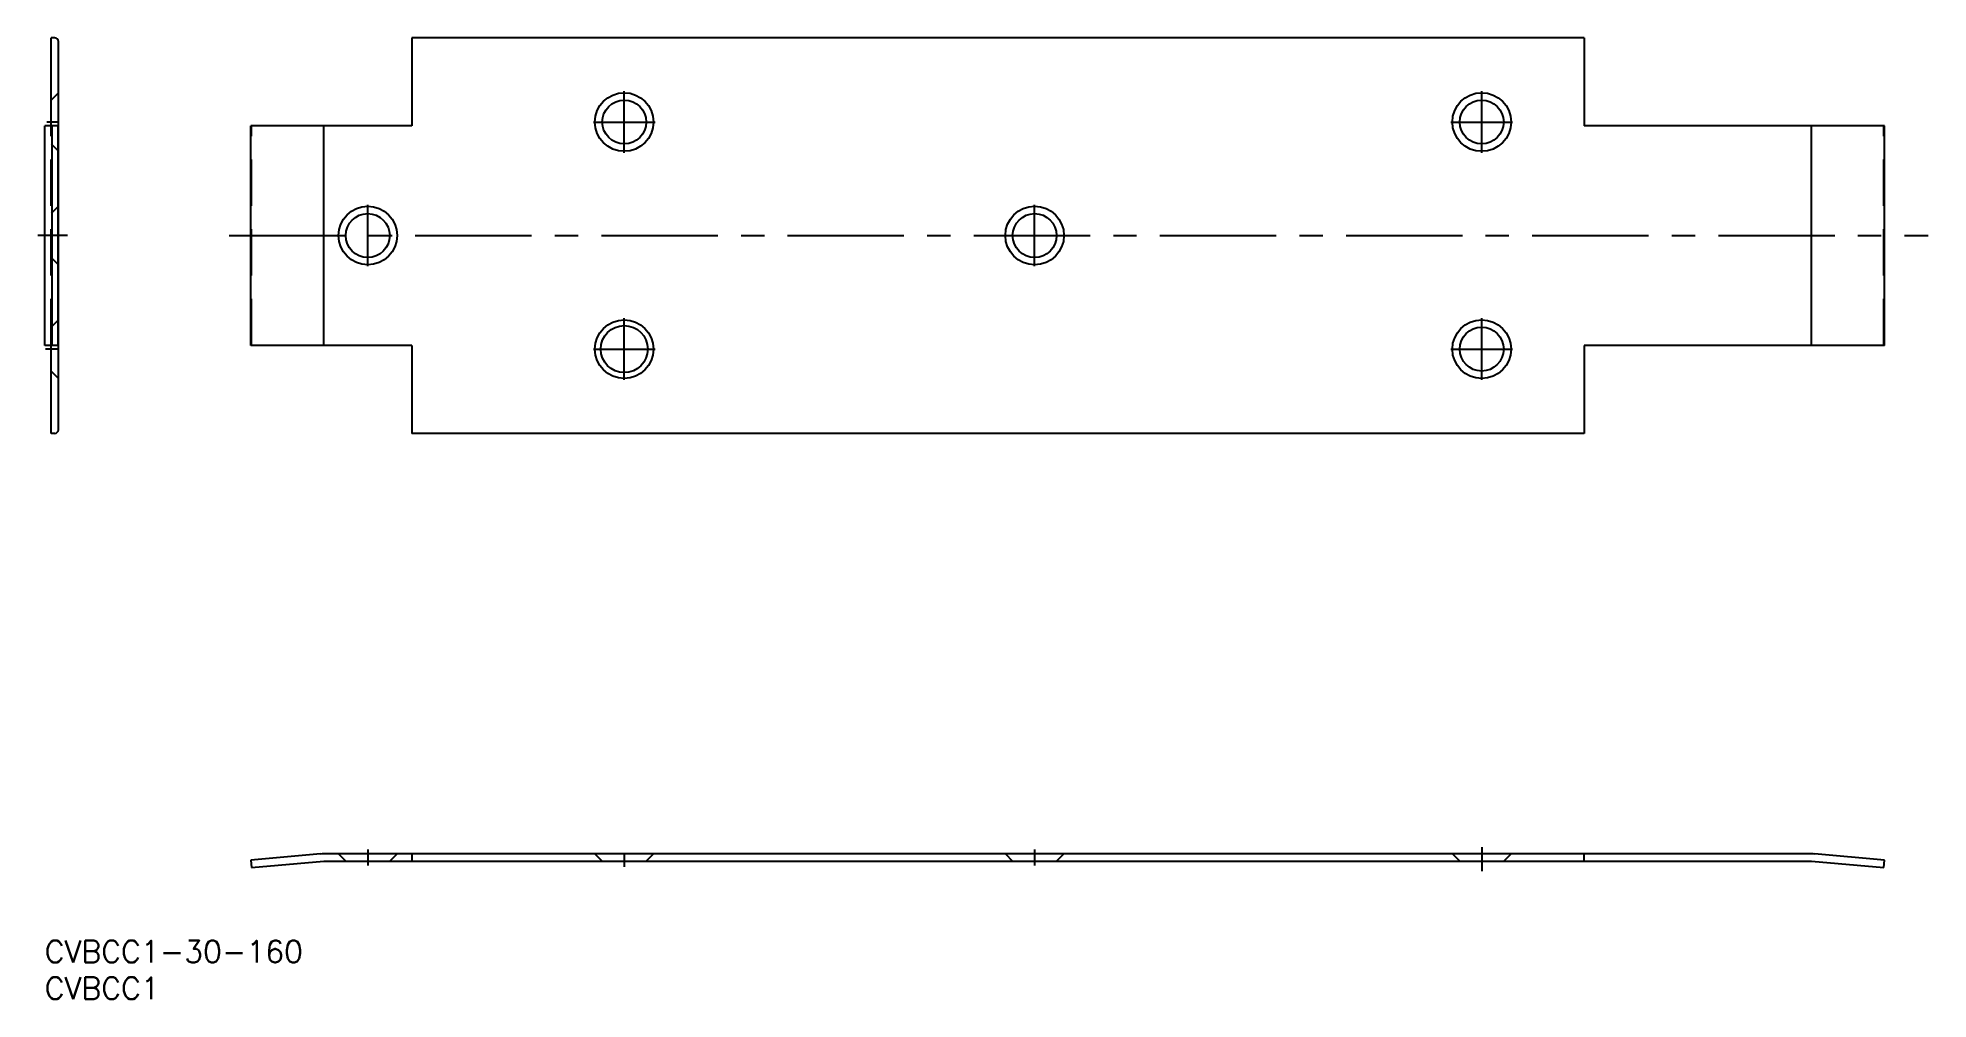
# Model space of a CAD drawing. Extents: x -1 to 380, y -8 to 915.
# Drawn here: x -1 to 257, y -8 to 123.2 of the extents above; entities outside this region: 1.
import ezdxf

# ---------------------------------------------------------------- set-up
doc = ezdxf.new("R2010")
doc.units = 0
doc.header["$LTSCALE"] = 0.5
doc.linetypes.add('CENTER', pattern=[50.8, 31.75, -6.35, 6.35, -6.35])
doc.linetypes.add('DASHED', pattern=[19.05, 12.7, -6.35])
for name, color, linetype in [('MSM_CENTER', 1, 'CENTER'), ('MSM_CONTINUOUS', 7, 'CONTINUOUS'), ('MSM_DASHED', 4, 'DASHED'), ('MSM_PART_NUMBER', 7, 'CONTINUOUS')]:
    doc.layers.add(name, color=color, linetype=linetype)
doc.styles.get("Standard").update_dxf_attribs({"font": 'txt.shx', "height": 3, "bigfont": 'bigfont.shx'})

msp = doc.modelspace()

# ---------------------------------------------------------------- linework, layer by layer
at = {"layer": 'MSM_CENTER'}
for p, q in [((379.64, 915.04), (379.64, 911.86)), ((79.07, 107.55), (79.07, 115.95)), ((196.07, 107.55), (196.07, 115.95)), ((1.94, 111.75), (0.29, 111.75)), ((74.87, 111.75), (83.27, 111.75)), ((191.87, 111.75), (200.27, 111.75)), ((44.07, 92.05), (44.07, 100.45)), ((135.07, 92.05), (135.07, 100.45)), ((3.1, 96.25), (-0.95, 96.25)), ((25.16, 96.25), (256.99, 96.25)), ((130.87, 96.25), (139.27, 96.25)), ((79.07, 76.55), (79.07, 84.95)), ((196.07, 76.55), (196.07, 84.95)), ((1.95, 80.75), (0.08, 80.75)), ((74.87, 80.75), (83.27, 80.75)), ((191.87, 80.75), (200.27, 80.75)), ((44.07, 12.46), (44.07, 10.26)), ((79.07, 11.95), (79.07, 10.08)), ((135.07, 12.46), (135.07, 10.26)), ((196.07, 12.76), (196.07, 9.46))]:
    msp.add_line(p, q, dxfattribs=at)
at = {"layer": 'MSM_CONTINUOUS'}
for p, q in [((0.86, 111.25), (0.86, 123.25)), ((1.36, 123.25), (0.86, 123.25)), ((1.86, 69.75), (1.86, 122.75)), ((50.07, 123.25), (50.07, 111.25)), ((210.07, 123.25), (50.07, 123.25)), ((210.07, 123.25), (210.07, 111.25)), ((1.86, 111.25), (0, 111.25)), ((0, 81.25), (0, 111.25)), ((0.99, 81.25), (0.99, 111.25)), ((1.83, 81.25), (1.83, 111.25)), ((28.11, 81.25), (28.11, 111.25)), ((50.07, 111.25), (28.11, 111.25)), ((38.07, 81.25), (38.07, 111.25)), ((251.03, 111.25), (210.07, 111.25)), ((241.07, 81.25), (241.07, 111.25)), ((251.03, 81.25), (251.03, 111.25)), ((1.86, 81.25), (0, 81.25)), ((0.86, 69.25), (0.86, 81.25)), ((50.07, 81.25), (28.11, 81.25)), ((50.07, 81.25), (50.07, 69.25)), ((210.07, 81.25), (210.07, 69.25)), ((251.03, 81.25), (210.07, 81.25)), ((1.36, 69.25), (0.86, 69.25)), ((210.07, 69.25), (50.07, 69.25)), ((37.63, 11.83), (28.11, 10.99)), ((28.11, 10.99), (28.19, 10)), ((28.19, 10), (38.07, 10.86)), ((38.07, 10.86), (241.07, 10.86)), ((240.63, 11.86), (38.5, 11.86)), ((50.07, 11.86), (50.07, 10.86)), ((210.07, 10.86), (210.07, 11.86)), ((241.07, 10.86), (250.94, 10)), ((251.03, 10.99), (241.5, 11.83)), ((250.94, 10), (251.03, 10.99))]:
    msp.add_line(p, q, dxfattribs=at)
for centre, radius in [((79.07, 111.75), 4), ((79.07, 111.75), 3), ((196.07, 111.75), 4), ((196.07, 111.75), 3), ((44.07, 96.25), 4), ((44.07, 96.25), 3), ((135.07, 96.25), 4), ((135.07, 96.25), 3), ((79.07, 80.75), 4), ((79.07, 80.75), 3.2), ((196.07, 80.75), 4), ((196.07, 80.75), 3)]:
    msp.add_circle(centre, radius, dxfattribs=at)
for centre, radius, start, end in [((1.36, 122.75), 0.5, 0, 90), ((1.36, 69.75), 0.5, 270, 0), ((38.5, 1.86), 10, 90, 95), ((240.63, 1.86), 10, 85, 90)]:
    msp.add_arc(centre, radius, start, end, dxfattribs=at)
at = {"layer": 'MSM_DASHED'}
for p, q in [((1.86, 115.75), (0.86, 114.75)), ((0.86, 81.25), (0.86, 111.25)), ((28.19, 81.25), (28.19, 111.25)), ((250.94, 81.25), (250.94, 111.25)), ((0.86, 108.75), (1.86, 107.75)), ((1.86, 100.25), (0.86, 99.25)), ((0.86, 93.25), (1.86, 92.25)), ((1.86, 84.75), (0.86, 83.75)), ((0.86, 77.75), (1.86, 76.75)), ((40.07, 11.86), (41.07, 10.86)), ((47.07, 10.86), (48.07, 11.86)), ((75.07, 11.86), (76.07, 10.86)), ((82.07, 10.86), (83.07, 11.86)), ((131.07, 11.86), (132.07, 10.86)), ((138.07, 10.86), (139.07, 11.86)), ((192.07, 11.86), (193.07, 10.86)), ((199.07, 10.86), (200.07, 11.86))]:
    msp.add_line(p, q, dxfattribs=at)

# ---------------------------------------------------------------- texts
at = {"layer": 'MSM_PART_NUMBER'}
for s, p in [('CVBCC1-30-160', (0, -3)), ('CVBCC1', (0, -8))]:
    msp.add_text(s, height=3, dxfattribs=at).set_placement(p)

doc.saveas('drawing.dxf')
